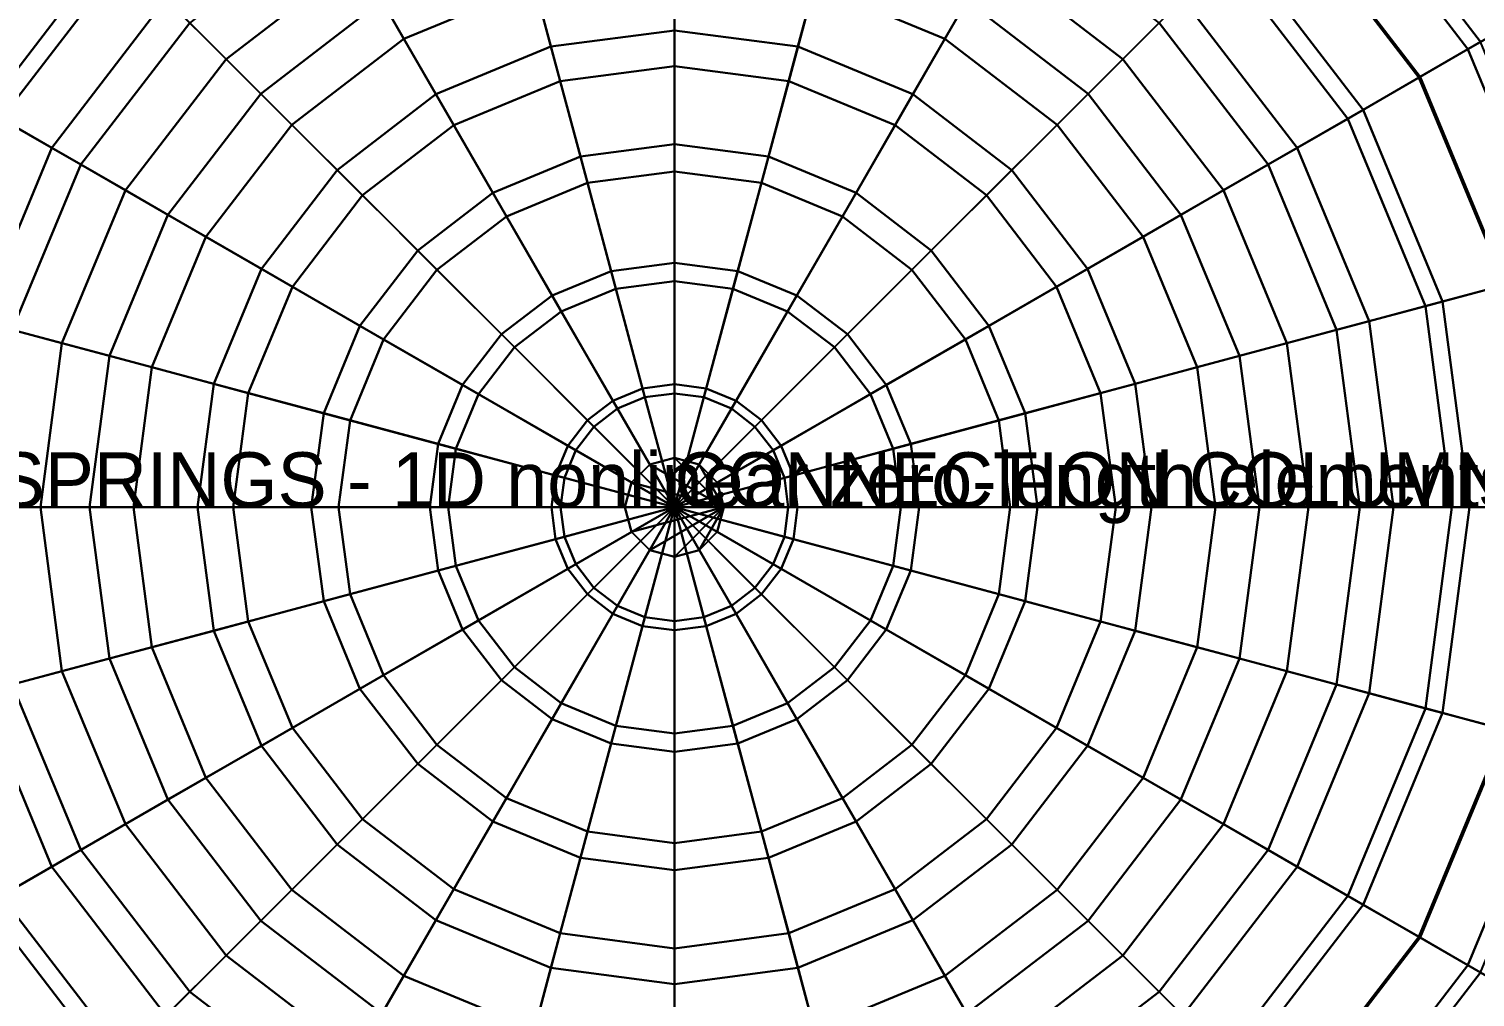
# Model space of a CAD drawing. Header units: metres. Extents: x -32.9 to 61.6, y -29 to 29.
# Drawn here: x -11.74 to 14.56, y -8.91 to 8.7 of the extents above; entities that cross this region are included whole.
import ezdxf

# ---------------------------------------------------------------- set-up
doc = ezdxf.new("R2010")
doc.units = ezdxf.units.M
for name, color, linetype in [('BASE_SLAB', 252, 'Continuous'), ('COLUMNS', 1, 'Continuous'), ('DOME', 5, 'Continuous'), ('LABELS', 7, 'Continuous'), ('RAFT', 253, 'Continuous')]:
    doc.layers.add(name, color=color, linetype=linetype)

msp = doc.modelspace()

# ---------------------------------------------------------------- linework, layer by layer
at = {"layer": 'BASE_SLAB'}
for points in [[(-26, -26, -1.5), (26, -26, -1.5), (26, 26, -1.5), (-26, 26, -1.5)], [(-26, -26), (26, -26), (26, 26), (-26, 26)]]:
    msp.add_3dface(points, dxfattribs=at)
at = {"layer": 'COLUMNS'}
for points in [[(0, 0.9, -3.5), (-0.45, 0.779, -3.5), (-0.45, 0.779, -1.5), (0, 0.9, -1.5)], [(0.9, 0, -3.5), (0, 0.9, -3.5), (-0.45, 0.779, -3.5)], [(0.9, 0, -1.5), (0, 0.9, -1.5), (-0.45, 0.779, -1.5)], [(0.45, 0.779, -3.5), (0, 0.9, -3.5), (0, 0.9, -1.5), (0.45, 0.779, -1.5)], [(0.9, 0, -3.5), (0.45, 0.779, -3.5), (0, 0.9, -3.5)], [(0.9, 0, -1.5), (0.45, 0.779, -1.5), (0, 0.9, -1.5)], [(-0.45, 0.779, -3.5), (-0.779, 0.45, -3.5), (-0.779, 0.45, -1.5), (-0.45, 0.779, -1.5)], [(0.9, 0, -3.5), (-0.45, 0.779, -3.5), (-0.779, 0.45, -3.5)], [(0.9, 0, -1.5), (-0.45, 0.779, -1.5), (-0.779, 0.45, -1.5)], [(0.779, 0.45, -3.5), (0.45, 0.779, -3.5), (0.45, 0.779, -1.5), (0.779, 0.45, -1.5)], [(0.9, 0, -3.5), (0.779, 0.45, -3.5), (0.45, 0.779, -3.5)], [(0.9, 0, -1.5), (0.779, 0.45, -1.5), (0.45, 0.779, -1.5)], [(-0.779, 0.45, -3.5), (-0.9, 0, -3.5), (-0.9, 0, -1.5), (-0.779, 0.45, -1.5)], [(0.9, 0, -3.5), (-0.779, 0.45, -3.5), (-0.9, 0, -3.5)], [(0.9, 0, -1.5), (-0.779, 0.45, -1.5), (-0.9, 0, -1.5)], [(0.9, 0, -3.5), (0.779, 0.45, -3.5), (0.779, 0.45, -1.5), (0.9, 0, -1.5)], [(-0.9, 0, -3.5), (-0.779, -0.45, -3.5), (-0.779, -0.45, -1.5), (-0.9, 0, -1.5)], [(0.9, 0, -3.5), (-0.9, 0, -3.5), (-0.779, -0.45, -3.5)], [(0.9, 0, -1.5), (-0.9, 0, -1.5), (-0.779, -0.45, -1.5)], [(0.9, 0, -3.5), (-0.779, -0.45, -3.5), (-0.45, -0.779, -3.5)], [(0.9, 0, -1.5), (-0.779, -0.45, -1.5), (-0.45, -0.779, -1.5)], [(0.9, 0, -3.5), (-0.45, -0.779, -3.5), (0, -0.9, -3.5)], [(0.9, 0, -1.5), (-0.45, -0.779, -1.5), (0, -0.9, -1.5)], [(0.9, 0, -3.5), (0, -0.9, -3.5), (0.45, -0.779, -3.5)], [(0.9, 0, -1.5), (0, -0.9, -1.5), (0.45, -0.779, -1.5)], [(0.9, 0, -3.5), (0.45, -0.779, -3.5), (0.779, -0.45, -3.5)], [(0.9, 0, -1.5), (0.45, -0.779, -1.5), (0.779, -0.45, -1.5)], [(0.779, -0.45, -3.5), (0.9, 0, -3.5), (0.9, 0, -1.5), (0.779, -0.45, -1.5)], [(-0.779, -0.45, -3.5), (-0.45, -0.779, -3.5), (-0.45, -0.779, -1.5), (-0.779, -0.45, -1.5)], [(0.45, -0.779, -3.5), (0.779, -0.45, -3.5), (0.779, -0.45, -1.5), (0.45, -0.779, -1.5)], [(-0.45, -0.779, -3.5), (0, -0.9, -3.5), (0, -0.9, -1.5), (-0.45, -0.779, -1.5)], [(0, -0.9, -3.5), (0.45, -0.779, -3.5), (0.45, -0.779, -1.5), (0, -0.9, -1.5)]]:
    msp.add_3dface(points, dxfattribs=at)
at = {"layer": 'DOME'}
for points in [[(15.605, 9.01, 26.278), (12.742, 12.742, 26.278), (11.974, 11.974, 28.241), (14.666, 8.467, 28.241)], [(15.122, 8.731, 23.71), (14.435, 8.334, 25.627), (11.786, 11.786, 25.627), (12.347, 12.347, 23.71)], [(-11.974, 11.974, 28.241), (-14.666, 8.467, 28.241), (-13.542, 7.818, 30.07), (-11.057, 11.057, 30.07)], [(14.666, 8.467, 28.241), (11.974, 11.974, 28.241), (11.057, 11.057, 30.07), (13.542, 7.818, 30.07)], [(-11.786, 11.786, 25.627), (-11.076, 11.076, 27.443), (-13.566, 7.832, 27.443), (-14.435, 8.334, 25.627)], [(14.435, 8.334, 25.627), (13.566, 7.832, 27.443), (11.076, 11.076, 27.443), (11.786, 11.786, 25.627)], [(-6.541, 11.329, 30.681), (-5.767, 9.989, 32.064), (-8.156, 8.156, 32.064), (-9.25, 9.25, 30.681)], [(9.25, 9.25, 30.681), (8.156, 8.156, 32.064), (5.767, 9.989, 32.064), (6.541, 11.329, 30.681)], [(-11.076, 11.076, 27.443), (-10.228, 10.228, 29.135), (-12.526, 7.232, 29.135), (-13.566, 7.832, 27.443)], [(-11.057, 11.057, 30.07), (-13.542, 7.818, 30.07), (-12.247, 7.071, 31.742), (-10, 10, 31.742)], [(-2.985, 11.142, 32.064), (-2.547, 9.507, 33.264), (-4.921, 8.524, 33.264), (-5.767, 9.989, 32.064)], [(5.767, 9.989, 32.064), (4.921, 8.524, 33.264), (2.547, 9.507, 33.264), (2.985, 11.142, 32.064)], [(13.542, 7.818, 30.07), (11.057, 11.057, 30.07), (10, 10, 31.742), (12.247, 7.071, 31.742)], [(13.566, 7.832, 27.443), (12.526, 7.232, 29.135), (10.228, 10.228, 29.135), (11.076, 11.076, 27.443)], [(-6.235, 10.799, 33.237), (-8.817, 8.817, 33.237), (-7.524, 7.524, 34.534), (-5.32, 9.215, 34.534)], [(8.817, 8.817, 33.237), (6.235, 10.799, 33.237), (5.32, 9.215, 34.534), (7.524, 7.524, 34.534)], [(0, 10.641, 34.534), (-2.754, 10.278, 34.534), (-2.246, 8.382, 35.619), (0, 8.678, 35.619)], [(2.754, 10.278, 34.534), (0, 10.641, 34.534), (0, 8.678, 35.619), (2.246, 8.382, 35.619)], [(-2.754, 10.278, 34.534), (-5.32, 9.215, 34.534), (-4.339, 7.515, 35.619), (-2.246, 8.382, 35.619)], [(5.32, 9.215, 34.534), (2.754, 10.278, 34.534), (2.246, 8.382, 35.619), (4.339, 7.515, 35.619)], [(-10.228, 10.228, 29.135), (-9.25, 9.25, 30.681), (-11.329, 6.541, 30.681), (-12.526, 7.232, 29.135)], [(-10, 10, 31.742), (-12.247, 7.071, 31.742), (-10.799, 6.235, 33.237), (-8.817, 8.817, 33.237)], [(12.247, 7.071, 31.742), (10, 10, 31.742), (8.817, 8.817, 33.237), (10.799, 6.235, 33.237)], [(12.526, 7.232, 29.135), (11.329, 6.541, 30.681), (9.25, 9.25, 30.681), (10.228, 10.228, 29.135)], [(-5.767, 9.989, 32.064), (-4.921, 8.524, 33.264), (-6.96, 6.96, 33.264), (-8.156, 8.156, 32.064)], [(0, 9.843, 33.264), (0, 8.027, 34.268), (-2.078, 7.753, 34.268), (-2.547, 9.507, 33.264)], [(2.547, 9.507, 33.264), (2.078, 7.753, 34.268), (0, 8.027, 34.268), (0, 9.843, 33.264)], [(8.156, 8.156, 32.064), (6.96, 6.96, 33.264), (4.921, 8.524, 33.264), (5.767, 9.989, 32.064)], [(-2.547, 9.507, 33.264), (-2.078, 7.753, 34.268), (-4.013, 6.951, 34.268), (-4.921, 8.524, 33.264)], [(4.921, 8.524, 33.264), (4.013, 6.951, 34.268), (2.078, 7.753, 34.268), (2.547, 9.507, 33.264)], [(-9.25, 9.25, 30.681), (-8.156, 8.156, 32.064), (-9.989, 5.767, 32.064), (-11.329, 6.541, 30.681)], [(-5.32, 9.215, 34.534), (-7.524, 7.524, 34.534), (-6.136, 6.136, 35.619), (-4.339, 7.515, 35.619)], [(7.524, 7.524, 34.534), (5.32, 9.215, 34.534), (4.339, 7.515, 35.619), (6.136, 6.136, 35.619)], [(11.329, 6.541, 30.681), (9.989, 5.767, 32.064), (8.156, 8.156, 32.064), (9.25, 9.25, 30.681)], [(-8.817, 8.817, 33.237), (-10.799, 6.235, 33.237), (-9.215, 5.32, 34.534), (-7.524, 7.524, 34.534)], [(10.799, 6.235, 33.237), (8.817, 8.817, 33.237), (7.524, 7.524, 34.534), (9.215, 5.32, 34.534)], [(16.867, 4.519, 23.71), (16.1, 4.314, 25.627), (14.435, 8.334, 25.627), (15.122, 8.731, 23.71)], [(-4.921, 8.524, 33.264), (-4.013, 6.951, 34.268), (-5.676, 5.676, 34.268), (-6.96, 6.96, 33.264)], [(0, 8.678, 35.619), (-2.246, 8.382, 35.619), (-1.71, 6.381, 36.478), (0, 6.606, 36.478)], [(2.246, 8.382, 35.619), (0, 8.678, 35.619), (0, 6.606, 36.478), (1.71, 6.381, 36.478)], [(6.96, 6.96, 33.264), (5.676, 5.676, 34.268), (4.013, 6.951, 34.268), (4.921, 8.524, 33.264)], [(16.357, 4.383, 28.241), (14.666, 8.467, 28.241), (13.542, 7.818, 30.07), (15.104, 4.047, 30.07)], [(-8.156, 8.156, 32.064), (-6.96, 6.96, 33.264), (-8.524, 4.921, 33.264), (-9.989, 5.767, 32.064)], [(-2.246, 8.382, 35.619), (-4.339, 7.515, 35.619), (-3.303, 5.721, 36.478), (-1.71, 6.381, 36.478)], [(4.339, 7.515, 35.619), (2.246, 8.382, 35.619), (1.71, 6.381, 36.478), (3.303, 5.721, 36.478)], [(9.989, 5.767, 32.064), (8.524, 4.921, 33.264), (6.96, 6.96, 33.264), (8.156, 8.156, 32.064)], [(16.1, 4.314, 25.627), (15.131, 4.054, 27.443), (13.566, 7.832, 27.443), (14.435, 8.334, 25.627)], [(0, 8.027, 34.268), (0, 6.11, 35.062), (-1.581, 5.902, 35.062), (-2.078, 7.753, 34.268)], [(2.078, 7.753, 34.268), (1.581, 5.902, 35.062), (0, 6.11, 35.062), (0, 8.027, 34.268)], [(-2.078, 7.753, 34.268), (-1.581, 5.902, 35.062), (-3.055, 5.292, 35.062), (-4.013, 6.951, 34.268)], [(4.013, 6.951, 34.268), (3.055, 5.292, 35.062), (1.581, 5.902, 35.062), (2.078, 7.753, 34.268)], [(15.104, 4.047, 30.07), (13.542, 7.818, 30.07), (12.247, 7.071, 31.742), (13.66, 3.66, 31.742)], [(15.131, 4.054, 27.443), (13.971, 3.744, 29.135), (12.526, 7.232, 29.135), (13.566, 7.832, 27.443)], [(-7.524, 7.524, 34.534), (-9.215, 5.32, 34.534), (-7.515, 4.339, 35.619), (-6.136, 6.136, 35.619)], [(-4.339, 7.515, 35.619), (-6.136, 6.136, 35.619), (-4.671, 4.671, 36.478), (-3.303, 5.721, 36.478)], [(6.136, 6.136, 35.619), (4.339, 7.515, 35.619), (3.303, 5.721, 36.478), (4.671, 4.671, 36.478)], [(9.215, 5.32, 34.534), (7.524, 7.524, 34.534), (6.136, 6.136, 35.619), (7.515, 4.339, 35.619)], [(-12.526, 7.232, 29.135), (-11.329, 6.541, 30.681), (-12.636, 3.386, 30.681), (-13.971, 3.744, 29.135)], [(13.971, 3.744, 29.135), (12.636, 3.386, 30.681), (11.329, 6.541, 30.681), (12.526, 7.232, 29.135)], [(-12.247, 7.071, 31.742), (-13.66, 3.66, 31.742), (-12.045, 3.227, 33.237), (-10.799, 6.235, 33.237)], [(-6.96, 6.96, 33.264), (-5.676, 5.676, 34.268), (-6.951, 4.013, 34.268), (-8.524, 4.921, 33.264)], [(-4.013, 6.951, 34.268), (-3.055, 5.292, 35.062), (-4.321, 4.321, 35.062), (-5.676, 5.676, 34.268)], [(5.676, 5.676, 34.268), (4.321, 4.321, 35.062), (3.055, 5.292, 35.062), (4.013, 6.951, 34.268)], [(8.524, 4.921, 33.264), (6.951, 4.013, 34.268), (5.676, 5.676, 34.268), (6.96, 6.96, 33.264)], [(13.66, 3.66, 31.742), (12.247, 7.071, 31.742), (10.799, 6.235, 33.237), (12.045, 3.227, 33.237)], [(0, 6.606, 36.478), (-1.71, 6.381, 36.478), (-1.152, 4.299, 37.099), (0, 4.45, 37.099)], [(1.71, 6.381, 36.478), (0, 6.606, 36.478), (0, 4.45, 37.099), (1.152, 4.299, 37.099)], [(-11.329, 6.541, 30.681), (-9.989, 5.767, 32.064), (-11.142, 2.985, 32.064), (-12.636, 3.386, 30.681)], [(-1.71, 6.381, 36.478), (-3.303, 5.721, 36.478), (-2.225, 3.854, 37.099), (-1.152, 4.299, 37.099)], [(3.303, 5.721, 36.478), (1.71, 6.381, 36.478), (1.152, 4.299, 37.099), (2.225, 3.854, 37.099)], [(12.636, 3.386, 30.681), (11.142, 2.985, 32.064), (9.989, 5.767, 32.064), (11.329, 6.541, 30.681)], [(-10.799, 6.235, 33.237), (-12.045, 3.227, 33.237), (-10.278, 2.754, 34.534), (-9.215, 5.32, 34.534)], [(-6.136, 6.136, 35.619), (-7.515, 4.339, 35.619), (-5.721, 3.303, 36.478), (-4.671, 4.671, 36.478)], [(0, 6.11, 35.062), (0, 4.117, 35.636), (-1.065, 3.976, 35.636), (-1.581, 5.902, 35.062)], [(1.581, 5.902, 35.062), (1.065, 3.976, 35.636), (0, 4.117, 35.636), (0, 6.11, 35.062)], [(7.515, 4.339, 35.619), (6.136, 6.136, 35.619), (4.671, 4.671, 36.478), (5.721, 3.303, 36.478)], [(12.045, 3.227, 33.237), (10.799, 6.235, 33.237), (9.215, 5.32, 34.534), (10.278, 2.754, 34.534)], [(-1.581, 5.902, 35.062), (-1.065, 3.976, 35.636), (-2.058, 3.565, 35.636), (-3.055, 5.292, 35.062)], [(3.055, 5.292, 35.062), (2.058, 3.565, 35.636), (1.065, 3.976, 35.636), (1.581, 5.902, 35.062)], [(-9.989, 5.767, 32.064), (-8.524, 4.921, 33.264), (-9.507, 2.547, 33.264), (-11.142, 2.985, 32.064)], [(-5.676, 5.676, 34.268), (-4.321, 4.321, 35.062), (-5.292, 3.055, 35.062), (-6.951, 4.013, 34.268)], [(-3.303, 5.721, 36.478), (-4.671, 4.671, 36.478), (-3.147, 3.147, 37.099), (-2.225, 3.854, 37.099)], [(4.671, 4.671, 36.478), (3.303, 5.721, 36.478), (2.225, 3.854, 37.099), (3.147, 3.147, 37.099)], [(6.951, 4.013, 34.268), (5.292, 3.055, 35.062), (4.321, 4.321, 35.062), (5.676, 5.676, 34.268)], [(11.142, 2.985, 32.064), (9.507, 2.547, 33.264), (8.524, 4.921, 33.264), (9.989, 5.767, 32.064)], [(-9.215, 5.32, 34.534), (-10.278, 2.754, 34.534), (-8.382, 2.246, 35.619), (-7.515, 4.339, 35.619)], [(-3.055, 5.292, 35.062), (-2.058, 3.565, 35.636), (-2.911, 2.911, 35.636), (-4.321, 4.321, 35.062)], [(4.321, 4.321, 35.062), (2.911, 2.911, 35.636), (2.058, 3.565, 35.636), (3.055, 5.292, 35.062)], [(10.278, 2.754, 34.534), (9.215, 5.32, 34.534), (7.515, 4.339, 35.619), (8.382, 2.246, 35.619)], [(-8.524, 4.921, 33.264), (-6.951, 4.013, 34.268), (-7.753, 2.078, 34.268), (-9.507, 2.547, 33.264)], [(9.507, 2.547, 33.264), (7.753, 2.078, 34.268), (6.951, 4.013, 34.268), (8.524, 4.921, 33.264)], [(-4.671, 4.671, 36.478), (-5.721, 3.303, 36.478), (-3.854, 2.225, 37.099), (-3.147, 3.147, 37.099)], [(5.721, 3.303, 36.478), (4.671, 4.671, 36.478), (3.147, 3.147, 37.099), (3.854, 2.225, 37.099)], [(-7.515, 4.339, 35.619), (-8.382, 2.246, 35.619), (-6.381, 1.71, 36.478), (-5.721, 3.303, 36.478)], [(-4.321, 4.321, 35.062), (-2.911, 2.911, 35.636), (-3.565, 2.058, 35.636), (-5.292, 3.055, 35.062)], [(-1.152, 4.299, 37.099), (-2.225, 3.854, 37.099), (-1.12, 1.939, 37.474), (-0.58, 2.163, 37.474)], [(0, 4.45, 37.099), (-1.152, 4.299, 37.099), (-0.58, 2.163, 37.474), (0, 2.239, 37.474)], [(1.152, 4.299, 37.099), (0, 4.45, 37.099), (0, 2.239, 37.474), (0.58, 2.163, 37.474)], [(2.225, 3.854, 37.099), (1.152, 4.299, 37.099), (0.58, 2.163, 37.474), (1.12, 1.939, 37.474)], [(5.292, 3.055, 35.062), (3.565, 2.058, 35.636), (2.911, 2.911, 35.636), (4.321, 4.321, 35.062)], [(8.382, 2.246, 35.619), (7.515, 4.339, 35.619), (5.721, 3.303, 36.478), (6.381, 1.71, 36.478)], [(-6.951, 4.013, 34.268), (-5.292, 3.055, 35.062), (-5.902, 1.581, 35.062), (-7.753, 2.078, 34.268)], [(-1.065, 3.976, 35.636), (-0.536, 2.001, 35.984), (-1.036, 1.794, 35.984), (-2.058, 3.565, 35.636)], [(0, 4.117, 35.636), (0, 2.071, 35.984), (-0.536, 2.001, 35.984), (-1.065, 3.976, 35.636)], [(1.065, 3.976, 35.636), (0.536, 2.001, 35.984), (0, 2.071, 35.984), (0, 4.117, 35.636)], [(2.058, 3.565, 35.636), (1.036, 1.794, 35.984), (0.536, 2.001, 35.984), (1.065, 3.976, 35.636)], [(7.753, 2.078, 34.268), (5.902, 1.581, 35.062), (5.292, 3.055, 35.062), (6.951, 4.013, 34.268)], [(15.637, 0, 30.07), (15.104, 4.047, 30.07), (13.66, 3.66, 31.742), (14.142, 0, 31.742)], [(15.664, 0, 27.443), (14.464, 0, 29.135), (13.971, 3.744, 29.135), (15.131, 4.054, 27.443)], [(-2.225, 3.854, 37.099), (-3.147, 3.147, 37.099), (-1.583, 1.583, 37.474), (-1.12, 1.939, 37.474)], [(3.147, 3.147, 37.099), (2.225, 3.854, 37.099), (1.12, 1.939, 37.474), (1.583, 1.583, 37.474)], [(14.464, 0, 29.135), (13.081, 0, 30.681), (12.636, 3.386, 30.681), (13.971, 3.744, 29.135)], [(-2.058, 3.565, 35.636), (-1.036, 1.794, 35.984), (-1.465, 1.465, 35.984), (-2.911, 2.911, 35.636)], [(2.911, 2.911, 35.636), (1.465, 1.465, 35.984), (1.036, 1.794, 35.984), (2.058, 3.565, 35.636)], [(14.142, 0, 31.742), (13.66, 3.66, 31.742), (12.045, 3.227, 33.237), (12.47, 0, 33.237)], [(-12.636, 3.386, 30.681), (-11.142, 2.985, 32.064), (-11.535, 0, 32.064), (-13.081, 0, 30.681)], [(-12.045, 3.227, 33.237), (-12.47, 0, 33.237), (-10.641, 0, 34.534), (-10.278, 2.754, 34.534)], [(-5.721, 3.303, 36.478), (-6.381, 1.71, 36.478), (-4.299, 1.152, 37.099), (-3.854, 2.225, 37.099)], [(6.381, 1.71, 36.478), (5.721, 3.303, 36.478), (3.854, 2.225, 37.099), (4.299, 1.152, 37.099)], [(12.47, 0, 33.237), (12.045, 3.227, 33.237), (10.278, 2.754, 34.534), (10.641, 0, 34.534)], [(13.081, 0, 30.681), (11.535, 0, 32.064), (11.142, 2.985, 32.064), (12.636, 3.386, 30.681)], [(-11.142, 2.985, 32.064), (-9.507, 2.547, 33.264), (-9.843, 0, 33.264), (-11.535, 0, 32.064)], [(-5.292, 3.055, 35.062), (-3.565, 2.058, 35.636), (-3.976, 1.065, 35.636), (-5.902, 1.581, 35.062)], [(-3.147, 3.147, 37.099), (-3.854, 2.225, 37.099), (-1.939, 1.12, 37.474), (-1.583, 1.583, 37.474)], [(-2.911, 2.911, 35.636), (-1.465, 1.465, 35.984), (-1.794, 1.036, 35.984), (-3.565, 2.058, 35.636)], [(3.565, 2.058, 35.636), (1.794, 1.036, 35.984), (1.465, 1.465, 35.984), (2.911, 2.911, 35.636)], [(3.854, 2.225, 37.099), (3.147, 3.147, 37.099), (1.583, 1.583, 37.474), (1.939, 1.12, 37.474)], [(5.902, 1.581, 35.062), (3.976, 1.065, 35.636), (3.565, 2.058, 35.636), (5.292, 3.055, 35.062)], [(11.535, 0, 32.064), (9.843, 0, 33.264), (9.507, 2.547, 33.264), (11.142, 2.985, 32.064)], [(-10.278, 2.754, 34.534), (-10.641, 0, 34.534), (-8.678, 0, 35.619), (-8.382, 2.246, 35.619)], [(10.641, 0, 34.534), (10.278, 2.754, 34.534), (8.382, 2.246, 35.619), (8.678, 0, 35.619)], [(-9.507, 2.547, 33.264), (-7.753, 2.078, 34.268), (-8.027, 0, 34.268), (-9.843, 0, 33.264)], [(9.843, 0, 33.264), (8.027, 0, 34.268), (7.753, 2.078, 34.268), (9.507, 2.547, 33.264)], [(-8.382, 2.246, 35.619), (-8.678, 0, 35.619), (-6.606, 0, 36.478), (-6.381, 1.71, 36.478)], [(-3.854, 2.225, 37.099), (-4.299, 1.152, 37.099), (-2.163, 0.58, 37.474), (-1.939, 1.12, 37.474)], [(-0.58, 2.163, 37.474), (-1.12, 1.939, 37.474), (0, 0, 37.6)], [(0, 2.239, 37.474), (-0.58, 2.163, 37.474), (0, 0, 37.6)], [(0.58, 2.163, 37.474), (0, 2.239, 37.474), (0, 0, 37.6)], [(1.12, 1.939, 37.474), (0.58, 2.163, 37.474), (0, 0, 37.6)], [(4.299, 1.152, 37.099), (3.854, 2.225, 37.099), (1.939, 1.12, 37.474), (2.163, 0.58, 37.474)], [(8.678, 0, 35.619), (8.382, 2.246, 35.619), (6.381, 1.71, 36.478), (6.606, 0, 36.478)], [(-7.753, 2.078, 34.268), (-5.902, 1.581, 35.062), (-6.11, 0, 35.062), (-8.027, 0, 34.268)], [(-3.565, 2.058, 35.636), (-1.794, 1.036, 35.984), (-2.001, 0.536, 35.984), (-3.976, 1.065, 35.636)], [(-1.12, 1.939, 37.474), (-1.583, 1.583, 37.474), (0, 0, 37.6)], [(-0.536, 2.001, 35.984), (0, 0, 36.1), (-1.036, 1.794, 35.984)], [(0, 2.071, 35.984), (0, 0, 36.1), (-0.536, 2.001, 35.984)], [(0.536, 2.001, 35.984), (0, 0, 36.1), (0, 2.071, 35.984)], [(1.036, 1.794, 35.984), (0, 0, 36.1), (0.536, 2.001, 35.984)], [(1.583, 1.583, 37.474), (1.12, 1.939, 37.474), (0, 0, 37.6)], [(3.976, 1.065, 35.636), (2.001, 0.536, 35.984), (1.794, 1.036, 35.984), (3.565, 2.058, 35.636)], [(8.027, 0, 34.268), (6.11, 0, 35.062), (5.902, 1.581, 35.062), (7.753, 2.078, 34.268)], [(-6.381, 1.71, 36.478), (-6.606, 0, 36.478), (-4.45, 0, 37.099), (-4.299, 1.152, 37.099)], [(-5.902, 1.581, 35.062), (-3.976, 1.065, 35.636), (-4.117, 0, 35.636), (-6.11, 0, 35.062)], [(-1.583, 1.583, 37.474), (-1.939, 1.12, 37.474), (0, 0, 37.6)], [(-1.036, 1.794, 35.984), (0, 0, 36.1), (-1.465, 1.465, 35.984)], [(1.465, 1.465, 35.984), (0, 0, 36.1), (1.036, 1.794, 35.984)], [(1.939, 1.12, 37.474), (1.583, 1.583, 37.474), (0, 0, 37.6)], [(6.11, 0, 35.062), (4.117, 0, 35.636), (3.976, 1.065, 35.636), (5.902, 1.581, 35.062)], [(6.606, 0, 36.478), (6.381, 1.71, 36.478), (4.299, 1.152, 37.099), (4.45, 0, 37.099)], [(-1.465, 1.465, 35.984), (0, 0, 36.1), (-1.794, 1.036, 35.984)], [(1.794, 1.036, 35.984), (0, 0, 36.1), (1.465, 1.465, 35.984)], [(-4.299, 1.152, 37.099), (-4.45, 0, 37.099), (-2.239, 0, 37.474), (-2.163, 0.58, 37.474)], [(-3.976, 1.065, 35.636), (-2.001, 0.536, 35.984), (-2.071, 0, 35.984), (-4.117, 0, 35.636)], [(-1.939, 1.12, 37.474), (-2.163, 0.58, 37.474), (0, 0, 37.6)], [(2.163, 0.58, 37.474), (1.939, 1.12, 37.474), (0, 0, 37.6)], [(4.117, 0, 35.636), (2.071, 0, 35.984), (2.001, 0.536, 35.984), (3.976, 1.065, 35.636)], [(4.45, 0, 37.099), (4.299, 1.152, 37.099), (2.163, 0.58, 37.474), (2.239, 0, 37.474)], [(-1.794, 1.036, 35.984), (0, 0, 36.1), (-2.001, 0.536, 35.984)], [(2.001, 0.536, 35.984), (0, 0, 36.1), (1.794, 1.036, 35.984)], [(-2.163, 0.58, 37.474), (-2.239, 0, 37.474), (0, 0, 37.6)], [(-2.001, 0.536, 35.984), (0, 0, 36.1), (-2.071, 0, 35.984)], [(2.239, 0, 37.474), (2.163, 0.58, 37.474), (0, 0, 37.6)], [(2.071, 0, 35.984), (0, 0, 36.1), (2.001, 0.536, 35.984)], [(-13.081, 0, 30.681), (-11.535, 0, 32.064), (-11.142, -2.985, 32.064), (-12.636, -3.386, 30.681)], [(-12.47, 0, 33.237), (-12.045, -3.227, 33.237), (-10.278, -2.754, 34.534), (-10.641, 0, 34.534)], [(-11.535, 0, 32.064), (-9.843, 0, 33.264), (-9.507, -2.547, 33.264), (-11.142, -2.985, 32.064)], [(-10.641, 0, 34.534), (-10.278, -2.754, 34.534), (-8.382, -2.246, 35.619), (-8.678, 0, 35.619)], [(-9.843, 0, 33.264), (-8.027, 0, 34.268), (-7.753, -2.078, 34.268), (-9.507, -2.547, 33.264)], [(-8.678, 0, 35.619), (-8.382, -2.246, 35.619), (-6.381, -1.71, 36.478), (-6.606, 0, 36.478)], [(-8.027, 0, 34.268), (-6.11, 0, 35.062), (-5.902, -1.581, 35.062), (-7.753, -2.078, 34.268)], [(-6.606, 0, 36.478), (-6.381, -1.71, 36.478), (-4.299, -1.152, 37.099), (-4.45, 0, 37.099)], [(-6.11, 0, 35.062), (-4.117, 0, 35.636), (-3.976, -1.065, 35.636), (-5.902, -1.581, 35.062)], [(-4.45, 0, 37.099), (-4.299, -1.152, 37.099), (-2.163, -0.58, 37.474), (-2.239, 0, 37.474)], [(-4.117, 0, 35.636), (-2.071, 0, 35.984), (-2.001, -0.536, 35.984), (-3.976, -1.065, 35.636)], [(-2.239, 0, 37.474), (-2.163, -0.58, 37.474), (0, 0, 37.6)], [(-2.071, 0, 35.984), (0, 0, 36.1), (-2.001, -0.536, 35.984)], [(2.163, -0.58, 37.474), (2.239, 0, 37.474), (0, 0, 37.6)], [(2.001, -0.536, 35.984), (0, 0, 36.1), (2.071, 0, 35.984)], [(3.976, -1.065, 35.636), (2.001, -0.536, 35.984), (2.071, 0, 35.984), (4.117, 0, 35.636)], [(4.299, -1.152, 37.099), (4.45, 0, 37.099), (2.239, 0, 37.474), (2.163, -0.58, 37.474)], [(5.902, -1.581, 35.062), (3.976, -1.065, 35.636), (4.117, 0, 35.636), (6.11, 0, 35.062)], [(6.381, -1.71, 36.478), (6.606, 0, 36.478), (4.45, 0, 37.099), (4.299, -1.152, 37.099)], [(7.753, -2.078, 34.268), (5.902, -1.581, 35.062), (6.11, 0, 35.062), (8.027, 0, 34.268)], [(8.382, -2.246, 35.619), (8.678, 0, 35.619), (6.606, 0, 36.478), (6.381, -1.71, 36.478)], [(9.507, -2.547, 33.264), (7.753, -2.078, 34.268), (8.027, 0, 34.268), (9.843, 0, 33.264)], [(10.278, -2.754, 34.534), (10.641, 0, 34.534), (8.678, 0, 35.619), (8.382, -2.246, 35.619)], [(11.142, -2.985, 32.064), (9.507, -2.547, 33.264), (9.843, 0, 33.264), (11.535, 0, 32.064)], [(12.045, -3.227, 33.237), (12.47, 0, 33.237), (10.641, 0, 34.534), (10.278, -2.754, 34.534)], [(12.636, -3.386, 30.681), (11.142, -2.985, 32.064), (11.535, 0, 32.064), (13.081, 0, 30.681)], [(13.66, -3.66, 31.742), (14.142, 0, 31.742), (12.47, 0, 33.237), (12.045, -3.227, 33.237)], [(13.971, -3.744, 29.135), (12.636, -3.386, 30.681), (13.081, 0, 30.681), (14.464, 0, 29.135)], [(15.104, -4.047, 30.07), (15.637, 0, 30.07), (14.142, 0, 31.742), (13.66, -3.66, 31.742)], [(15.131, -4.054, 27.443), (13.971, -3.744, 29.135), (14.464, 0, 29.135), (15.664, 0, 27.443)], [(-2.163, -0.58, 37.474), (-1.939, -1.12, 37.474), (0, 0, 37.6)], [(-2.001, -0.536, 35.984), (0, 0, 36.1), (-1.794, -1.036, 35.984)], [(-1.939, -1.12, 37.474), (-1.583, -1.583, 37.474), (0, 0, 37.6)], [(-1.794, -1.036, 35.984), (0, 0, 36.1), (-1.465, -1.465, 35.984)], [(-1.583, -1.583, 37.474), (-1.12, -1.939, 37.474), (0, 0, 37.6)], [(-1.465, -1.465, 35.984), (0, 0, 36.1), (-1.036, -1.794, 35.984)], [(-1.12, -1.939, 37.474), (-0.58, -2.163, 37.474), (0, 0, 37.6)], [(-1.036, -1.794, 35.984), (0, 0, 36.1), (-0.536, -2.001, 35.984)], [(-0.58, -2.163, 37.474), (0, -2.239, 37.474), (0, 0, 37.6)], [(-0.536, -2.001, 35.984), (0, 0, 36.1), (0, -2.071, 35.984)], [(0, -2.239, 37.474), (0.58, -2.163, 37.474), (0, 0, 37.6)], [(0, -2.071, 35.984), (0, 0, 36.1), (0.536, -2.001, 35.984)], [(0.58, -2.163, 37.474), (1.12, -1.939, 37.474), (0, 0, 37.6)], [(0.536, -2.001, 35.984), (0, 0, 36.1), (1.036, -1.794, 35.984)], [(1.12, -1.939, 37.474), (1.583, -1.583, 37.474), (0, 0, 37.6)], [(1.036, -1.794, 35.984), (0, 0, 36.1), (1.465, -1.465, 35.984)], [(1.583, -1.583, 37.474), (1.939, -1.12, 37.474), (0, 0, 37.6)], [(1.465, -1.465, 35.984), (0, 0, 36.1), (1.794, -1.036, 35.984)], [(1.939, -1.12, 37.474), (2.163, -0.58, 37.474), (0, 0, 37.6)], [(1.794, -1.036, 35.984), (0, 0, 36.1), (2.001, -0.536, 35.984)], [(-4.299, -1.152, 37.099), (-3.854, -2.225, 37.099), (-1.939, -1.12, 37.474), (-2.163, -0.58, 37.474)], [(-3.976, -1.065, 35.636), (-2.001, -0.536, 35.984), (-1.794, -1.036, 35.984), (-3.565, -2.058, 35.636)], [(3.565, -2.058, 35.636), (1.794, -1.036, 35.984), (2.001, -0.536, 35.984), (3.976, -1.065, 35.636)], [(3.854, -2.225, 37.099), (4.299, -1.152, 37.099), (2.163, -0.58, 37.474), (1.939, -1.12, 37.474)], [(-3.565, -2.058, 35.636), (-1.794, -1.036, 35.984), (-1.465, -1.465, 35.984), (-2.911, -2.911, 35.636)], [(2.911, -2.911, 35.636), (1.465, -1.465, 35.984), (1.794, -1.036, 35.984), (3.565, -2.058, 35.636)], [(-6.381, -1.71, 36.478), (-5.721, -3.303, 36.478), (-3.854, -2.225, 37.099), (-4.299, -1.152, 37.099)], [(-5.902, -1.581, 35.062), (-3.976, -1.065, 35.636), (-3.565, -2.058, 35.636), (-5.292, -3.055, 35.062)], [(-3.854, -2.225, 37.099), (-3.147, -3.147, 37.099), (-1.583, -1.583, 37.474), (-1.939, -1.12, 37.474)], [(3.147, -3.147, 37.099), (3.854, -2.225, 37.099), (1.939, -1.12, 37.474), (1.583, -1.583, 37.474)], [(5.292, -3.055, 35.062), (3.565, -2.058, 35.636), (3.976, -1.065, 35.636), (5.902, -1.581, 35.062)], [(5.721, -3.303, 36.478), (6.381, -1.71, 36.478), (4.299, -1.152, 37.099), (3.854, -2.225, 37.099)], [(-2.911, -2.911, 35.636), (-1.465, -1.465, 35.984), (-1.036, -1.794, 35.984), (-2.058, -3.565, 35.636)], [(2.058, -3.565, 35.636), (1.036, -1.794, 35.984), (1.465, -1.465, 35.984), (2.911, -2.911, 35.636)], [(-8.382, -2.246, 35.619), (-7.515, -4.339, 35.619), (-5.721, -3.303, 36.478), (-6.381, -1.71, 36.478)], [(-7.753, -2.078, 34.268), (-5.902, -1.581, 35.062), (-5.292, -3.055, 35.062), (-6.951, -4.013, 34.268)], [(-3.147, -3.147, 37.099), (-2.225, -3.854, 37.099), (-1.12, -1.939, 37.474), (-1.583, -1.583, 37.474)], [(-2.058, -3.565, 35.636), (-1.036, -1.794, 35.984), (-0.536, -2.001, 35.984), (-1.065, -3.976, 35.636)], [(1.065, -3.976, 35.636), (0.536, -2.001, 35.984), (1.036, -1.794, 35.984), (2.058, -3.565, 35.636)], [(2.225, -3.854, 37.099), (3.147, -3.147, 37.099), (1.583, -1.583, 37.474), (1.12, -1.939, 37.474)], [(6.951, -4.013, 34.268), (5.292, -3.055, 35.062), (5.902, -1.581, 35.062), (7.753, -2.078, 34.268)], [(7.515, -4.339, 35.619), (8.382, -2.246, 35.619), (6.381, -1.71, 36.478), (5.721, -3.303, 36.478)], [(-9.507, -2.547, 33.264), (-7.753, -2.078, 34.268), (-6.951, -4.013, 34.268), (-8.524, -4.921, 33.264)], [(-5.292, -3.055, 35.062), (-3.565, -2.058, 35.636), (-2.911, -2.911, 35.636), (-4.321, -4.321, 35.062)], [(-2.225, -3.854, 37.099), (-1.152, -4.299, 37.099), (-0.58, -2.163, 37.474), (-1.12, -1.939, 37.474)], [(-1.065, -3.976, 35.636), (-0.536, -2.001, 35.984), (0, -2.071, 35.984), (0, -4.117, 35.636)], [(0, -4.117, 35.636), (0, -2.071, 35.984), (0.536, -2.001, 35.984), (1.065, -3.976, 35.636)], [(1.152, -4.299, 37.099), (2.225, -3.854, 37.099), (1.12, -1.939, 37.474), (0.58, -2.163, 37.474)], [(4.321, -4.321, 35.062), (2.911, -2.911, 35.636), (3.565, -2.058, 35.636), (5.292, -3.055, 35.062)], [(8.524, -4.921, 33.264), (6.951, -4.013, 34.268), (7.753, -2.078, 34.268), (9.507, -2.547, 33.264)], [(-10.278, -2.754, 34.534), (-9.215, -5.32, 34.534), (-7.515, -4.339, 35.619), (-8.382, -2.246, 35.619)], [(-5.721, -3.303, 36.478), (-4.671, -4.671, 36.478), (-3.147, -3.147, 37.099), (-3.854, -2.225, 37.099)], [(-1.152, -4.299, 37.099), (0, -4.45, 37.099), (0, -2.239, 37.474), (-0.58, -2.163, 37.474)], [(0, -4.45, 37.099), (1.152, -4.299, 37.099), (0.58, -2.163, 37.474), (0, -2.239, 37.474)], [(4.671, -4.671, 36.478), (5.721, -3.303, 36.478), (3.854, -2.225, 37.099), (3.147, -3.147, 37.099)], [(9.215, -5.32, 34.534), (10.278, -2.754, 34.534), (8.382, -2.246, 35.619), (7.515, -4.339, 35.619)], [(-11.142, -2.985, 32.064), (-9.507, -2.547, 33.264), (-8.524, -4.921, 33.264), (-9.989, -5.767, 32.064)], [(9.989, -5.767, 32.064), (8.524, -4.921, 33.264), (9.507, -2.547, 33.264), (11.142, -2.985, 32.064)], [(-12.045, -3.227, 33.237), (-10.799, -6.235, 33.237), (-9.215, -5.32, 34.534), (-10.278, -2.754, 34.534)], [(10.799, -6.235, 33.237), (12.045, -3.227, 33.237), (10.278, -2.754, 34.534), (9.215, -5.32, 34.534)], [(-12.636, -3.386, 30.681), (-11.142, -2.985, 32.064), (-9.989, -5.767, 32.064), (-11.329, -6.541, 30.681)], [(-6.951, -4.013, 34.268), (-5.292, -3.055, 35.062), (-4.321, -4.321, 35.062), (-5.676, -5.676, 34.268)], [(-4.671, -4.671, 36.478), (-3.303, -5.721, 36.478), (-2.225, -3.854, 37.099), (-3.147, -3.147, 37.099)], [(-4.321, -4.321, 35.062), (-2.911, -2.911, 35.636), (-2.058, -3.565, 35.636), (-3.055, -5.292, 35.062)], [(3.055, -5.292, 35.062), (2.058, -3.565, 35.636), (2.911, -2.911, 35.636), (4.321, -4.321, 35.062)], [(3.303, -5.721, 36.478), (4.671, -4.671, 36.478), (3.147, -3.147, 37.099), (2.225, -3.854, 37.099)], [(5.676, -5.676, 34.268), (4.321, -4.321, 35.062), (5.292, -3.055, 35.062), (6.951, -4.013, 34.268)], [(11.329, -6.541, 30.681), (9.989, -5.767, 32.064), (11.142, -2.985, 32.064), (12.636, -3.386, 30.681)], [(-13.971, -3.744, 29.135), (-12.636, -3.386, 30.681), (-11.329, -6.541, 30.681), (-12.526, -7.232, 29.135)], [(-13.66, -3.66, 31.742), (-12.247, -7.071, 31.742), (-10.799, -6.235, 33.237), (-12.045, -3.227, 33.237)], [(-7.515, -4.339, 35.619), (-6.136, -6.136, 35.619), (-4.671, -4.671, 36.478), (-5.721, -3.303, 36.478)], [(6.136, -6.136, 35.619), (7.515, -4.339, 35.619), (5.721, -3.303, 36.478), (4.671, -4.671, 36.478)], [(12.247, -7.071, 31.742), (13.66, -3.66, 31.742), (12.045, -3.227, 33.237), (10.799, -6.235, 33.237)], [(12.526, -7.232, 29.135), (11.329, -6.541, 30.681), (12.636, -3.386, 30.681), (13.971, -3.744, 29.135)], [(-3.055, -5.292, 35.062), (-2.058, -3.565, 35.636), (-1.065, -3.976, 35.636), (-1.581, -5.902, 35.062)], [(1.581, -5.902, 35.062), (1.065, -3.976, 35.636), (2.058, -3.565, 35.636), (3.055, -5.292, 35.062)], [(13.542, -7.818, 30.07), (15.104, -4.047, 30.07), (13.66, -3.66, 31.742), (12.247, -7.071, 31.742)], [(-3.303, -5.721, 36.478), (-1.71, -6.381, 36.478), (-1.152, -4.299, 37.099), (-2.225, -3.854, 37.099)], [(1.71, -6.381, 36.478), (3.303, -5.721, 36.478), (2.225, -3.854, 37.099), (1.152, -4.299, 37.099)], [(13.566, -7.832, 27.443), (12.526, -7.232, 29.135), (13.971, -3.744, 29.135), (15.131, -4.054, 27.443)], [(-8.524, -4.921, 33.264), (-6.951, -4.013, 34.268), (-5.676, -5.676, 34.268), (-6.96, -6.96, 33.264)], [(-1.581, -5.902, 35.062), (-1.065, -3.976, 35.636), (0, -4.117, 35.636), (0, -6.11, 35.062)], [(0, -6.11, 35.062), (0, -4.117, 35.636), (1.065, -3.976, 35.636), (1.581, -5.902, 35.062)], [(6.96, -6.96, 33.264), (5.676, -5.676, 34.268), (6.951, -4.013, 34.268), (8.524, -4.921, 33.264)], [(14.666, -8.467, 28.241), (16.357, -4.383, 28.241), (15.104, -4.047, 30.07), (13.542, -7.818, 30.07)], [(14.435, -8.334, 25.627), (13.566, -7.832, 27.443), (15.131, -4.054, 27.443), (16.1, -4.314, 25.627)], [(-9.215, -5.32, 34.534), (-7.524, -7.524, 34.534), (-6.136, -6.136, 35.619), (-7.515, -4.339, 35.619)], [(-5.676, -5.676, 34.268), (-4.321, -4.321, 35.062), (-3.055, -5.292, 35.062), (-4.013, -6.951, 34.268)], [(-1.71, -6.381, 36.478), (0, -6.606, 36.478), (0, -4.45, 37.099), (-1.152, -4.299, 37.099)], [(0, -6.606, 36.478), (1.71, -6.381, 36.478), (1.152, -4.299, 37.099), (0, -4.45, 37.099)], [(4.013, -6.951, 34.268), (3.055, -5.292, 35.062), (4.321, -4.321, 35.062), (5.676, -5.676, 34.268)], [(7.524, -7.524, 34.534), (9.215, -5.32, 34.534), (7.515, -4.339, 35.619), (6.136, -6.136, 35.619)], [(15.122, -8.731, 23.71), (14.435, -8.334, 25.627), (16.1, -4.314, 25.627), (16.867, -4.519, 23.71)], [(-6.136, -6.136, 35.619), (-4.339, -7.515, 35.619), (-3.303, -5.721, 36.478), (-4.671, -4.671, 36.478)], [(4.339, -7.515, 35.619), (6.136, -6.136, 35.619), (4.671, -4.671, 36.478), (3.303, -5.721, 36.478)], [(-9.989, -5.767, 32.064), (-8.524, -4.921, 33.264), (-6.96, -6.96, 33.264), (-8.156, -8.156, 32.064)], [(8.156, -8.156, 32.064), (6.96, -6.96, 33.264), (8.524, -4.921, 33.264), (9.989, -5.767, 32.064)], [(-10.799, -6.235, 33.237), (-8.817, -8.817, 33.237), (-7.524, -7.524, 34.534), (-9.215, -5.32, 34.534)], [(-4.013, -6.951, 34.268), (-3.055, -5.292, 35.062), (-1.581, -5.902, 35.062), (-2.078, -7.753, 34.268)], [(2.078, -7.753, 34.268), (1.581, -5.902, 35.062), (3.055, -5.292, 35.062), (4.013, -6.951, 34.268)], [(8.817, -8.817, 33.237), (10.799, -6.235, 33.237), (9.215, -5.32, 34.534), (7.524, -7.524, 34.534)], [(-11.329, -6.541, 30.681), (-9.989, -5.767, 32.064), (-8.156, -8.156, 32.064), (-9.25, -9.25, 30.681)], [(-6.96, -6.96, 33.264), (-5.676, -5.676, 34.268), (-4.013, -6.951, 34.268), (-4.921, -8.524, 33.264)], [(-4.339, -7.515, 35.619), (-2.246, -8.382, 35.619), (-1.71, -6.381, 36.478), (-3.303, -5.721, 36.478)], [(2.246, -8.382, 35.619), (4.339, -7.515, 35.619), (3.303, -5.721, 36.478), (1.71, -6.381, 36.478)], [(4.921, -8.524, 33.264), (4.013, -6.951, 34.268), (5.676, -5.676, 34.268), (6.96, -6.96, 33.264)], [(9.25, -9.25, 30.681), (8.156, -8.156, 32.064), (9.989, -5.767, 32.064), (11.329, -6.541, 30.681)], [(-2.078, -7.753, 34.268), (-1.581, -5.902, 35.062), (0, -6.11, 35.062), (0, -8.027, 34.268)], [(0, -8.027, 34.268), (0, -6.11, 35.062), (1.581, -5.902, 35.062), (2.078, -7.753, 34.268)], [(-12.247, -7.071, 31.742), (-10, -10, 31.742), (-8.817, -8.817, 33.237), (-10.799, -6.235, 33.237)], [(-7.524, -7.524, 34.534), (-5.32, -9.215, 34.534), (-4.339, -7.515, 35.619), (-6.136, -6.136, 35.619)], [(5.32, -9.215, 34.534), (7.524, -7.524, 34.534), (6.136, -6.136, 35.619), (4.339, -7.515, 35.619)], [(10, -10, 31.742), (12.247, -7.071, 31.742), (10.799, -6.235, 33.237), (8.817, -8.817, 33.237)], [(-12.526, -7.232, 29.135), (-11.329, -6.541, 30.681), (-9.25, -9.25, 30.681), (-10.228, -10.228, 29.135)], [(-2.246, -8.382, 35.619), (0, -8.678, 35.619), (0, -6.606, 36.478), (-1.71, -6.381, 36.478)], [(0, -8.678, 35.619), (2.246, -8.382, 35.619), (1.71, -6.381, 36.478), (0, -6.606, 36.478)], [(10.228, -10.228, 29.135), (9.25, -9.25, 30.681), (11.329, -6.541, 30.681), (12.526, -7.232, 29.135)], [(-13.542, -7.818, 30.07), (-11.057, -11.057, 30.07), (-10, -10, 31.742), (-12.247, -7.071, 31.742)], [(-8.156, -8.156, 32.064), (-6.96, -6.96, 33.264), (-4.921, -8.524, 33.264), (-5.767, -9.989, 32.064)], [(-4.921, -8.524, 33.264), (-4.013, -6.951, 34.268), (-2.078, -7.753, 34.268), (-2.547, -9.507, 33.264)], [(2.547, -9.507, 33.264), (2.078, -7.753, 34.268), (4.013, -6.951, 34.268), (4.921, -8.524, 33.264)], [(5.767, -9.989, 32.064), (4.921, -8.524, 33.264), (6.96, -6.96, 33.264), (8.156, -8.156, 32.064)], [(11.057, -11.057, 30.07), (13.542, -7.818, 30.07), (12.247, -7.071, 31.742), (10, -10, 31.742)], [(-13.566, -7.832, 27.443), (-12.526, -7.232, 29.135), (-10.228, -10.228, 29.135), (-11.076, -11.076, 27.443)], [(11.076, -11.076, 27.443), (10.228, -10.228, 29.135), (12.526, -7.232, 29.135), (13.566, -7.832, 27.443)], [(-8.817, -8.817, 33.237), (-6.235, -10.799, 33.237), (-5.32, -9.215, 34.534), (-7.524, -7.524, 34.534)], [(-5.32, -9.215, 34.534), (-2.754, -10.278, 34.534), (-2.246, -8.382, 35.619), (-4.339, -7.515, 35.619)], [(2.754, -10.278, 34.534), (5.32, -9.215, 34.534), (4.339, -7.515, 35.619), (2.246, -8.382, 35.619)], [(6.235, -10.799, 33.237), (8.817, -8.817, 33.237), (7.524, -7.524, 34.534), (5.32, -9.215, 34.534)], [(-14.666, -8.467, 28.241), (-11.974, -11.974, 28.241), (-11.057, -11.057, 30.07), (-13.542, -7.818, 30.07)], [(-14.435, -8.334, 25.627), (-13.566, -7.832, 27.443), (-11.076, -11.076, 27.443), (-11.786, -11.786, 25.627)], [(-2.547, -9.507, 33.264), (-2.078, -7.753, 34.268), (0, -8.027, 34.268), (0, -9.843, 33.264)], [(0, -9.843, 33.264), (0, -8.027, 34.268), (2.078, -7.753, 34.268), (2.547, -9.507, 33.264)], [(11.974, -11.974, 28.241), (14.666, -8.467, 28.241), (13.542, -7.818, 30.07), (11.057, -11.057, 30.07)], [(11.786, -11.786, 25.627), (11.076, -11.076, 27.443), (13.566, -7.832, 27.443), (14.435, -8.334, 25.627)], [(-9.25, -9.25, 30.681), (-8.156, -8.156, 32.064), (-5.767, -9.989, 32.064), (-6.541, -11.329, 30.681)], [(-2.754, -10.278, 34.534), (0, -10.641, 34.534), (0, -8.678, 35.619), (-2.246, -8.382, 35.619)], [(0, -10.641, 34.534), (2.754, -10.278, 34.534), (2.246, -8.382, 35.619), (0, -8.678, 35.619)], [(6.541, -11.329, 30.681), (5.767, -9.989, 32.064), (8.156, -8.156, 32.064), (9.25, -9.25, 30.681)], [(12.347, -12.347, 23.71), (11.786, -11.786, 25.627), (14.435, -8.334, 25.627), (15.122, -8.731, 23.71)], [(-5.767, -9.989, 32.064), (-4.921, -8.524, 33.264), (-2.547, -9.507, 33.264), (-2.985, -11.142, 32.064)], [(2.985, -11.142, 32.064), (2.547, -9.507, 33.264), (4.921, -8.524, 33.264), (5.767, -9.989, 32.064)], [(12.742, -12.742, 26.278), (15.605, -9.01, 26.278), (14.666, -8.467, 28.241), (11.974, -11.974, 28.241)], [(-10, -10, 31.742), (-7.071, -12.247, 31.742), (-6.235, -10.799, 33.237), (-8.817, -8.817, 33.237)], [(7.071, -12.247, 31.742), (10, -10, 31.742), (8.817, -8.817, 33.237), (6.235, -10.799, 33.237)], [(12.753, -12.753, 21.717), (12.347, -12.347, 23.71), (15.122, -8.731, 23.71), (15.62, -9.018, 21.717)]]:
    msp.add_3dface(points, dxfattribs=at)
at = {"layer": 'RAFT'}
for points in [[(-29, -29, -5.5), (29, -29, -5.5), (29, 29, -5.5), (-29, 29, -5.5)], [(-29, -29, -3.5), (29, -29, -3.5), (29, 29, -3.5), (-29, 29, -3.5)]]:
    msp.add_3dface(points, dxfattribs=at)

# ---------------------------------------------------------------- texts
at = {"layer": 'LABELS'}
for s, p in [('SOIL-FOUNDATION INTERFACE SPRINGS - 1D nonlinear zero-length elements', (-33, 0, -8)), ('CONNECTION COLUMNS - elastic BeamColumn elements', (0, 0, -2.5))]:
    msp.add_text(s, height=1, dxfattribs=at).set_placement(p)

doc.saveas('drawing.dxf')
